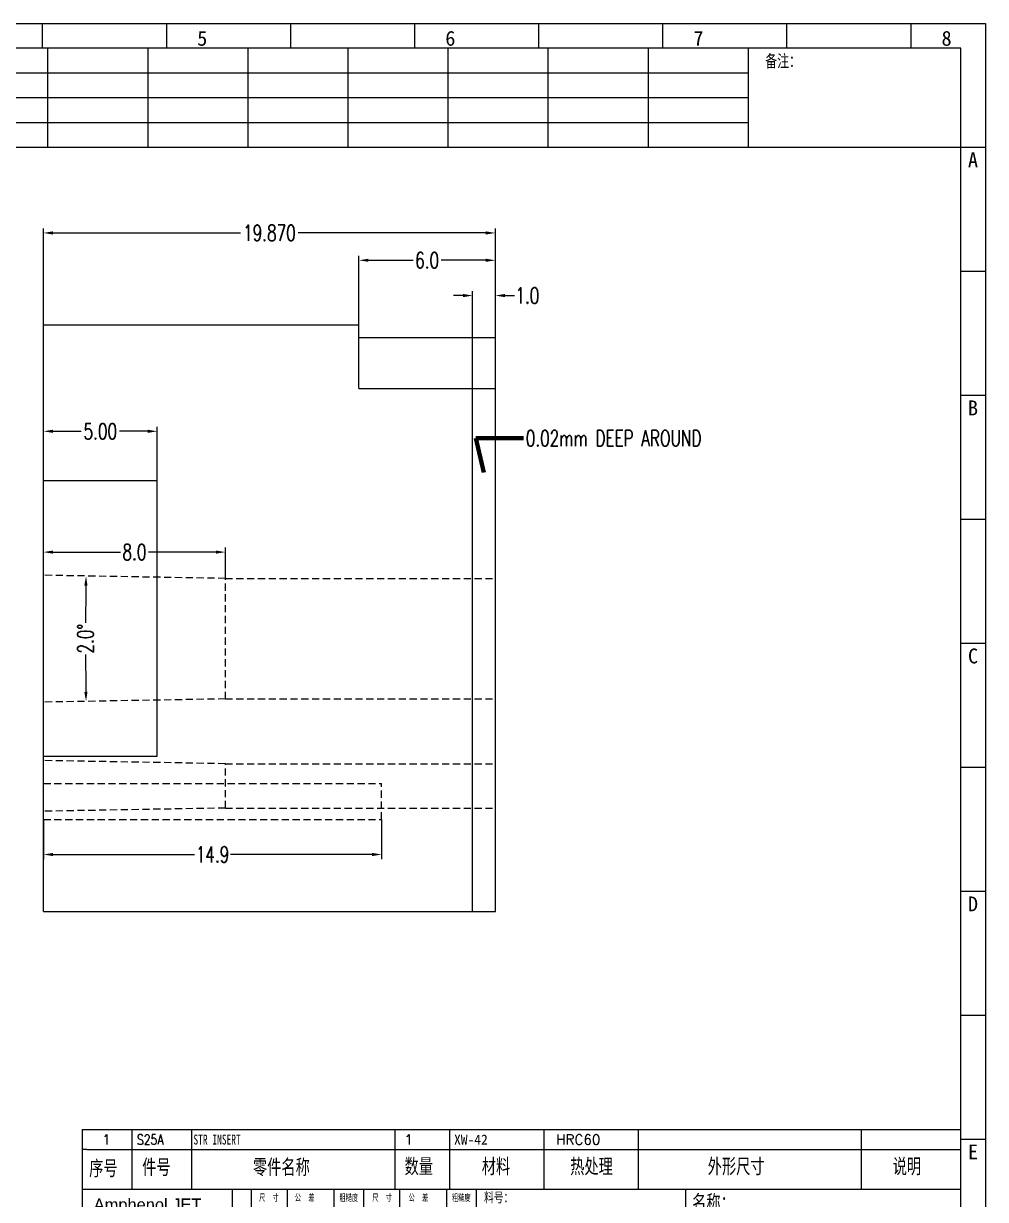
# Model space of a CAD drawing. Header units: millimetres. Extents: x -2852 to 5627, y -2271 to 1849.
# Drawn here: x -2181.1 to -2138.9, y -119.3 to -67.6 of the extents above; entities that cross this region are included whole.
import ezdxf
from ezdxf.enums import TextEntityAlignment as Align

# ---------------------------------------------------------------- set-up
doc = ezdxf.new("R2010")
doc.units = ezdxf.units.MM
doc.header["$PDSIZE"] = 3
doc.linetypes.add('DASHED2', pattern=[9.525, 6.35, -3.175])
for name, color, linetype in [('1', 7, 'Continuous'), ('11', 4, 'DASHED2'), ('41', 1, 'Continuous')]:
    doc.layers.add(name, color=color, linetype=linetype)
doc.styles.add('CH', font='仿宋_GB2312_0.ttf')
doc.styles.add('jet02', font='simplex.shx', dxfattribs={"width": 0.7})
doc.styles.add('SIMPLEX', font='SIMPLEX')
doc.styles.get("Standard").update_dxf_attribs({"font": '仿宋_GB2312_0.ttf', "width": 0.7})
doc.styles.add('TEXTSTYLE_1', font='TRIUMB.TTF')
doc.styles.add('tk', font='', dxfattribs={"width": 0.7})
doc.styles.add('tk 2', font='仿宋_GB2312_0.ttf', dxfattribs={"width": 0.65})
doc.styles.get('tk').set_extended_font_data('NSimSun')
doc.dimstyles.new('jet02', dxfattribs={"dimtxt": 3.5, "dimasz": 2.1, "dimexe": 1, "dimexo": 0, "dimgap": 0.5, "dimtad": 0, "dimtoh": 1, "dimdec": 3, "dimzin": 9, "dimdsep": 46, "dimtxsty": 'jet02', "dimcen": 0, "dimclrt": 256, "dimazin": 2, "dimtfac": 1, "dimtdec": 3, "dimtofl": 0, "dimtmove": 0, "dimatfit": 1, "dimfxl": 0, "dimarcsym": 0})

# ---------------------------------------------------------------- blocks, each defined once
blk = doc.blocks.new('A3-N')
at = {"layer": '1', "color": 1}
for p, q in [((0, 296.73), (420, 296.73)), ((212.73, 291.27), (212.73, 296.73)), ((240, 291.27), (240, 296.73)), ((267.27, 291.27), (267.27, 296.73)), ((294.55, 291.27), (294.55, 296.73)), ((321.82, 291.27), (321.82, 296.73)), ((349.09, 291.27), (349.09, 296.73)), ((376.36, 291.27), (376.36, 296.73)), ((403.64, 291.27), (403.64, 296.73)), ((420, 296.73), (420, 1)), ((420, 269.45), (414.55, 269.45)), ((420, 242.18), (414.55, 242.18)), ((420, 214.91), (414.55, 214.91)), ((420, 187.64), (414.55, 187.64)), ((420, 160.36), (414.55, 160.36)), ((420, 133.09), (414.55, 133.09)), ((420, 105.82), (414.55, 105.82)), ((420, 78.55), (414.55, 78.55)), ((420, 51.27), (414.55, 51.27)), ((222.45, 49.09), (221.45, 49.09)), ((221.45, 49.09), (221.45, 40.36)), ((222.45, 49.09), (414.55, 49.09)), ((232.36, 49.09), (232.36, 40.36)), ((245.45, 49.09), (245.45, 40.36)), ((290.18, 49.09), (290.18, 40.36)), ((302.18, 49.09), (302.18, 40.36)), ((322.91, 49.09), (322.91, 40.36)), ((343.64, 49.09), (343.64, 40.36)), ((392.73, 40.36), (392.73, 49.09)), ((258.55, 40.36), (258.55, 5.44)), ((266.45, 40.36), (266.45, 5.44)), ((276.78, 40.36), (276.78, 5.45)), ((291.18, 40.36), (291.18, 5.45)), ((301.51, 40.37), (301.51, 5.46)), ((308.01, 40.36), (308.01, 5.45)), ((354.09, 40.36), (354.09, 5.45))]:
    blk.add_line(p, q, dxfattribs=at)
at = {"layer": '1'}
for p, q in [((414.55, 278.18), (414.55, 284.73)), ((221.45, 40.36), (221.45, 5.45)), ((221.45, 40.36), (414.55, 40.36)), ((221.45, 40.36), (414.55, 40.36)), ((254.41, 40.36), (254.41, 5.45)), ((283.28, 40.36), (283.28, 5.45))]:
    blk.add_line(p, q, dxfattribs=at)
blk.add_lwpolyline([(221.45, 5.45), (414.55, 5.45), (414.55, 291.27), (5.45, 291.27), (5.45, 5.45), (414.55, 5.45)], dxfattribs=at)
at = {"layer": '41'}
for p, q in [((213.82, 291.27), (213.82, 269.45)), ((235.82, 291.27), (235.82, 269.45)), ((257.82, 291.27), (257.82, 269.45)), ((279.82, 291.27), (279.82, 269.45)), ((301.82, 291.27), (301.82, 269.45)), ((323.82, 291.27), (323.82, 269.45)), ((345.82, 291.27), (345.82, 269.45)), ((367.82, 291.27), (367.82, 269.45)), ((367.82, 285.82), (5.45, 285.82)), ((367.82, 280.36), (5.45, 280.36)), ((367.82, 274.91), (5.45, 274.91)), ((414.55, 269.45), (5.45, 269.45))]:
    blk.add_line(p, q, dxfattribs=at)
at = {"layer": '1', "color": 1}
for s, p in [('5', (247.82, 295.11)), ('6', (302.36, 295.11)), ('7', (356.91, 295.11)), ('8', (411.45, 295.11))]:
    blk.add_text(s, height=3.27, dxfattribs=at).set_placement(p, align=Align.TOP_CENTER)
at = {"layer": '1', "style": 'tk', "width": 0.7}
blk.add_text('备注：', height=2.727, dxfattribs=at).set_placement((375.51, 288.55), align=Align.MIDDLE)
at = {"layer": '1', "color": 1}
for s, p in [('A', (418.37, 268.36)), ('B', (418.37, 213.82)), ('C', (418.37, 159.27)), ('D', (418.37, 104.73)), ('E', (418.37, 50.18))]:
    blk.add_text(s, height=3.27, dxfattribs=at).set_placement(p, align=Align.TOP_RIGHT)
at = {"layer": '1', "color": 1, "style": 'tk 2', "width": 0.7}
for s, height, p in [('序号', 3.273, (222.96, 43.34)), ('件号', 3.273, (234.62, 43.61)), ('零件名称', 3.273, (258.97, 43.61)), ('数量', 3.273, (292.3, 43.78)), ('材料', 3.273, (309.27, 43.78)), ('热处理', 3.273, (328.71, 43.78)), ('外形尺寸', 3.273, (358.94, 43.78)), ('说明', 3.273, (399.61, 43.78)), ('料号：', 2.182, (309.77, 37.46)), ('名称：', 3.273, (355.52, 35.79))]:
    blk.add_text(s, height=height, dxfattribs=at).set_placement(p)
at = {"layer": '1', "color": 7, "linetype": 'Continuous', "style": 'TEXTSTYLE_1'}
blk.add_text('Amphenol JET', height=2.7, dxfattribs=at).set_placement((223.96, 35.61))
at = {"layer": '1', "color": 1, "ltscale": 0.05, "char_height": 1.5, "width": 6.3627, "attachment_point": 1, "style": 'tk 2'}
for s, insert in [('尺  寸', (260.31, 39.25)), ('公  差', (268.17, 39.25)), ('粗糙度', (277.98, 39.25)), ('尺  寸', (285.2, 39.25)), ('公  差', (293.18, 39.25)), ('粗糙度', (302.71, 39.26))]:
    blk.add_mtext(s, dxfattribs=dict(at, insert=insert))
at = {"layer": '1', "style": 'tk 2', "width": 0.7}
for tag, p in [('PATR-NO1', (309.84, 32.96)), ('TITLE', (365.74, 30.9)), ('PATR-NO2', (309.84, 27.81)), ('DWG-NO:', (366.54, 18.14))]:
    blk.add_attdef(tag, p, '', height=3.27, dxfattribs=at)
at = {"layer": '1', "color": 1, "style": 'tk 2', "width": 0.7}
for tag, p in [('DRAW', (314.55, 7.27)), ('DATE', (334.72, 7.32))]:
    blk.add_attdef(tag, p, '', height=3.49, dxfattribs=at)
at = {"layer": '1', "style": 'tk 2', "width": 0.7}
for tag, p in [('SCALE', (376.55, 8.73)), ('SHEET', (386.6, 8.72)), ('REV', (397.38, 8.73))]:
    blk.add_attdef(tag, text='', height=2.18, dxfattribs=at).set_placement(p, align=Align.MIDDLE_LEFT)
blk = doc.blocks.new('FB3')
at = {"layer": '1', "color": 1}
for p, q in [((0, 4.36), (193.09, 4.36)), ((0, 4.36), (0, 0)), ((10.91, 4.36), (10.91, 0)), ((24, 4.36), (24, 0)), ((68.73, 4.36), (68.73, 0)), ((80.73, 4.36), (80.73, 0)), ((101.45, 4.36), (101.45, 0)), ((122.18, 4.36), (122.18, 0)), ((171.27, 0), (171.27, 4.36))]:
    blk.add_line(p, q, dxfattribs=at)
at = {"layer": '1'}
for tag, style, p in [('ITEM', 'SIMPLEX', (4.36, 2.18)), ('PARTNO', 'SIMPLEX', (12, 2.18)), ('QTY', 'SIMPLEX', (74.18, 2.18)), ('MATL', 'CH', (81.72, 2.18)), ('FINISH', 'SIMPLEX', (104.17, 2.18)), ('SPEC', 'SIMPLEX', (130.91, 2.18)), ('REMARK', 'SIMPLEX', (174.06, 2.18))]:
    blk.add_attdef(tag, text='', height=2.18, dxfattribs=dict(at, style=style)).set_placement(p, align=Align.MIDDLE_LEFT)
at = {"layer": '1', "style": 'tk', "width": 0.7}
blk.add_attdef('DIE', text='', height=2.18, dxfattribs=at).set_placement((24.43, 2.18), align=Align.MIDDLE_LEFT)
blk = doc.blocks.new('*D1246')
at = {"layer": '41', "ltscale": 0.05}
for p, q in [((-1265.063, -2533.257), (-1265.063, -2529.009)), ((-1264.643, -2529.209), (-1256.395, -2529.209)), ((-1245.613, -2529.209), (-1253.862, -2529.209)), ((-1245.193, -2533.807), (-1245.193, -2529.009))]:
    blk.add_line(p, q, dxfattribs=at)
for points in [[(-1264.643, -2529.139), (-1264.643, -2529.279), (-1265.063, -2529.209)], [(-1245.613, -2529.139), (-1245.613, -2529.279), (-1245.193, -2529.209)]]:
    blk.add_solid(points, dxfattribs=at)
at = {"layer": 'Defpoints', "color": 0, "ltscale": 0.05}
for p in [(-1245.193, -2529.209), (-1265.063, -2533.257), (-1245.193, -2533.807)]:
    blk.add_point(p, dxfattribs=at)
at = {"layer": '41', "ltscale": 0.05, "insert": (-1255.128, -2529.209), "char_height": 0.7, "attachment_point": 5, "style": 'jet02'}
blk.add_mtext('19.870', dxfattribs=at)
blk = doc.blocks.new('*D1247')
at = {"layer": '41', "ltscale": 0.05}
for p, q in [((-1251.193, -2533.257), (-1251.193, -2530.211)), ((-1250.773, -2530.411), (-1248.807, -2530.411)), ((-1245.613, -2530.411), (-1247.58, -2530.411)), ((-1245.193, -2533.807), (-1245.193, -2530.211))]:
    blk.add_line(p, q, dxfattribs=at)
for points in [[(-1250.773, -2530.341), (-1250.773, -2530.481), (-1251.193, -2530.411)], [(-1245.613, -2530.341), (-1245.613, -2530.481), (-1245.193, -2530.411)]]:
    blk.add_solid(points, dxfattribs=at)
at = {"layer": 'Defpoints', "color": 0, "ltscale": 0.05}
for p in [(-1245.193, -2530.411), (-1251.193, -2533.257), (-1245.193, -2533.807)]:
    blk.add_point(p, dxfattribs=at)
at = {"layer": '41', "ltscale": 0.05, "insert": (-1248.193, -2530.411), "char_height": 0.7, "attachment_point": 5, "style": 'jet02'}
blk.add_mtext('6.0', dxfattribs=at)
blk = doc.blocks.new('*D1248')
at = {"layer": '41', "ltscale": 0.05}
for p, q in [((-1246.613, -2531.963), (-1247.033, -2531.963)), ((-1246.193, -2536.057), (-1246.193, -2531.763)), ((-1245.193, -2533.807), (-1245.193, -2531.763)), ((-1244.773, -2531.963), (-1244.353, -2531.963))]:
    blk.add_line(p, q, dxfattribs=at)
for points in [[(-1246.613, -2531.893), (-1246.613, -2532.033), (-1246.193, -2531.963)], [(-1244.773, -2531.893), (-1244.773, -2532.033), (-1245.193, -2531.963)]]:
    blk.add_solid(points, dxfattribs=at)
at = {"layer": 'Defpoints', "color": 0, "ltscale": 0.05}
for p in [(-1245.193, -2531.963), (-1245.193, -2533.807), (-1246.193, -2536.057)]:
    blk.add_point(p, dxfattribs=at)
at = {"layer": '41', "ltscale": 0.05, "insert": (-1243.787, -2531.963), "char_height": 0.7, "attachment_point": 5, "style": 'jet02'}
blk.add_mtext('1.0', dxfattribs=at)
blk = doc.blocks.new('*D1249')
at = {"layer": '41', "ltscale": 0.05}
for p, q in [((-1265.063, -2540.097), (-1265.063, -2537.735)), ((-1264.643, -2537.935), (-1263.41, -2537.935)), ((-1260.483, -2537.935), (-1261.717, -2537.935)), ((-1260.063, -2540.097), (-1260.063, -2537.735))]:
    blk.add_line(p, q, dxfattribs=at)
for points in [[(-1264.643, -2537.865), (-1264.643, -2538.005), (-1265.063, -2537.935)], [(-1260.483, -2537.865), (-1260.483, -2538.005), (-1260.063, -2537.935)]]:
    blk.add_solid(points, dxfattribs=at)
at = {"layer": 'Defpoints', "color": 0, "ltscale": 0.05}
for p in [(-1265.063, -2537.935), (-1265.063, -2540.097), (-1260.063, -2540.097)]:
    blk.add_point(p, dxfattribs=at)
at = {"layer": '41', "ltscale": 0.05, "insert": (-1262.563, -2537.935), "char_height": 0.7, "attachment_point": 5, "style": 'jet02'}
blk.add_mtext('5.00', dxfattribs=at)
blk = doc.blocks.new('*D1250')
at = {"layer": '41', "ltscale": 0.05}
for p, q in [((-1265.063, -2544.267), (-1265.063, -2543.048)), ((-1264.643, -2543.248), (-1261.677, -2543.248)), ((-1257.483, -2543.248), (-1260.45, -2543.248)), ((-1257.063, -2544.407), (-1257.063, -2543.048))]:
    blk.add_line(p, q, dxfattribs=at)
for points in [[(-1264.643, -2543.178), (-1264.643, -2543.318), (-1265.063, -2543.248)], [(-1257.483, -2543.178), (-1257.483, -2543.318), (-1257.063, -2543.248)]]:
    blk.add_solid(points, dxfattribs=at)
at = {"layer": 'Defpoints', "color": 0, "ltscale": 0.05}
for p in [(-1257.063, -2543.248), (-1265.063, -2544.267), (-1257.063, -2544.407)]:
    blk.add_point(p, dxfattribs=at)
at = {"layer": '41', "ltscale": 0.05, "insert": (-1261.063, -2543.248), "char_height": 0.7, "attachment_point": 5, "style": 'jet02'}
blk.add_mtext('8.0', dxfattribs=at)
blk = doc.blocks.new('*D1251')
at = {"layer": '41', "ltscale": 0.05}
for start, end in [(179.15233, 179.74792), (180.25208, 180.84767)]:
    blk.add_arc((-1105.245, -2547.057), 157.969, start, end, dxfattribs=at)
for points in [[(-1263.267, -2544.719), (-1263.127, -2544.721), (-1263.19, -2544.3)], [(-1263.127, -2549.393), (-1263.267, -2549.395), (-1263.19, -2549.814)]]:
    blk.add_solid(points, dxfattribs=at)
at = {"layer": 'Defpoints', "color": 0, "ltscale": 0.05}
for p in [(-1265.063, -2544.267), (-1257.063, -2544.407), (-1263.212, -2546.138), (-1265.063, -2549.846), (-1257.063, -2549.707)]:
    blk.add_point(p, dxfattribs=at)
at = {"layer": '41', "ltscale": 0.05, "insert": (-1263.214, -2547.057), "char_height": 0.7, "attachment_point": 5, "rotation": 90, "style": 'jet02'}
blk.add_mtext('2.0°', dxfattribs=at)
blk = doc.blocks.new('*D1252')
at = {"layer": '41', "ltscale": 0.05}
for p, q in [((-1265.063, -2555.007), (-1265.063, -2556.75)), ((-1250.193, -2555.007), (-1250.193, -2556.75)), ((-1264.643, -2556.55), (-1258.417, -2556.55)), ((-1250.613, -2556.55), (-1256.84, -2556.55))]:
    blk.add_line(p, q, dxfattribs=at)
for points in [[(-1264.643, -2556.48), (-1264.643, -2556.62), (-1265.063, -2556.55)], [(-1250.613, -2556.48), (-1250.613, -2556.62), (-1250.193, -2556.55)]]:
    blk.add_solid(points, dxfattribs=at)
at = {"layer": 'Defpoints', "color": 0, "ltscale": 0.05}
for p in [(-1265.063, -2555.007), (-1250.193, -2555.007), (-1265.063, -2556.55)]:
    blk.add_point(p, dxfattribs=at)
at = {"layer": '41', "ltscale": 0.05, "insert": (-1257.628, -2556.55), "char_height": 0.7, "attachment_point": 5, "style": 'jet02'}
blk.add_mtext('14.9', dxfattribs=at)

msp = doc.modelspace()

# ---------------------------------------------------------------- linework, layer by layer
at = {"layer": '1', "ltscale": 0.05}
for p, q in [((-2180.271, -80.8269), (-2166.401, -80.8269)), ((-2180.271, -106.6269), (-2180.271, -80.8269)), ((-2166.401, -83.6269), (-2166.401, -80.8269)), ((-2166.401, -81.3769), (-2160.401, -81.3769)), ((-2160.401, -106.6269), (-2160.401, -81.3769)), ((-2166.401, -83.6269), (-2160.401, -83.6269)), ((-2180.271, -87.6669), (-2175.271, -87.6669)), ((-2175.271, -99.7869), (-2175.271, -87.6669)), ((-2180.271, -99.7869), (-2175.271, -99.7869)), ((-2180.271, -106.6269), (-2160.401, -106.6269))]:
    msp.add_line(p, q, dxfattribs=at)
at = {"layer": '1', "color": 3, "ltscale": 0.05}
msp.add_line((-2161.401, -106.6269), (-2161.401, -83.6269), dxfattribs=at)
at = {"layer": '11', "ltscale": 0.05}
for p, q in [((-2172.271, -91.9769), (-2180.271, -91.8372)), ((-2172.271, -91.9769), (-2160.401, -91.9769)), ((-2172.271, -97.2769), (-2172.271, -91.9769)), ((-2172.271, -97.2769), (-2180.271, -97.4165)), ((-2172.271, -97.2769), (-2160.401, -97.2769)), ((-2172.271, -100.1269), (-2180.271, -99.9872)), ((-2172.271, -100.1269), (-2160.401, -100.1269)), ((-2172.271, -102.0769), (-2172.271, -100.1269)), ((-2180.271, -101.0019), (-2165.401, -101.0019)), ((-2165.401, -102.5769), (-2165.401, -101.0019)), ((-2172.271, -102.0769), (-2180.271, -102.2165)), ((-2172.271, -102.0769), (-2160.401, -102.0769)), ((-2180.271, -102.5769), (-2165.401, -102.5769))]:
    msp.add_line(p, q, dxfattribs=at)

# ---------------------------------------------------------------- block references
at = {"layer": '1', "ltscale": 0.05, "xscale": 0.2000000000000455, "yscale": 0.2000000000000455, "zscale": 0.2000000000000455}
msp.add_blockref('A3-N', (-2222.8525, -126.9126), dxfattribs=at)
at = {"layer": '1', "ltscale": 0.05}
ref = msp.add_blockref('FB3', (-2178.5616, -117.0944), dxfattribs=dict(at, xscale=0.2000000000000455, yscale=0.2000000000000455, zscale=0.2000000000000455))
ref.add_attrib('PARTNO', 'S25A', dxfattribs={"height": 0.43636, "style": 'SIMPLEX', "width": 0.8}).set_placement((-2176.1616, -116.6581), align=Align.MIDDLE_LEFT)
ref.add_attrib('ITEM', '1', dxfattribs={"height": 0.4364, "style": 'SIMPLEX'}).set_placement((-2177.6889, -116.6581), align=Align.MIDDLE_LEFT)
ref.add_attrib('DIE', 'STR INSERT', dxfattribs={"height": 0.43636, "style": 'tk', "width": 0.7}).set_placement((-2173.6756, -116.6581), align=Align.MIDDLE_LEFT)
ref.add_attrib('QTY', '1', dxfattribs={"height": 0.4364, "style": 'SIMPLEX'}).set_placement((-2164.4017, -116.6581), align=Align.MIDDLE_LEFT)
ref.add_attrib('MATL', 'XW-42', dxfattribs={"height": 0.43636, "style": 'CH'}).set_placement((-2162.2184, -116.6581), align=Align.MIDDLE_LEFT)
ref.add_attrib('FINISH', 'HRC60', dxfattribs={"height": 0.43636, "style": 'SIMPLEX'}).set_placement((-2157.727, -116.6581), align=Align.MIDDLE_LEFT)

# ---------------------------------------------------------------- texts
at = {"layer": '41', "ltscale": 0.05, "insert": (-2159.0645, -85.8103), "char_height": 0.7, "attachment_point": 4, "style": 'jet02'}
msp.add_mtext('0.02mm DEEP AROUND', dxfattribs=at)

# ---------------------------------------------------------------- dimensions: what is measured, and where the dimension line sits
at = {"layer": '41', "ltscale": 0.05}
for base, p1, p2, override, picture, middle in [((-2160.401, -76.7794), (-2180.271, -80.8269), (-2160.401, -81.3769), {"dimscale": 0.2, "dimtoh": 0, "dimzin": 1, "dimclrd": 256, "dimclre": 256, "dimadec": 3, "dimazin": 0, "dimatfit": 3, "dimlwd": 65535, "dimlwe": 65535}, '*D1246', (-2170.336, -76.7794)), ((-2160.401, -77.9816), (-2166.401, -80.8269), (-2160.401, -81.3769), {"dimscale": 0.2, "dimtoh": 0, "dimdec": 1, "dimzin": 1, "dimclrd": 256, "dimclre": 256, "dimadec": 1, "dimazin": 0, "dimatfit": 3, "dimlwd": 65535, "dimlwe": 65535}, '*D1247', (-2163.401, -77.9816)), ((-2160.401, -79.5329), (-2161.401, -83.6269), (-2160.401, -81.3769), {"dimscale": 0.2, "dimtoh": 0, "dimdec": 1, "dimzin": 1, "dimclrd": 256, "dimclre": 256, "dimadec": 1, "dimazin": 0, "dimatfit": 3, "dimlwd": 65535, "dimlwe": 65535}, '*D1248', (-2158.9944, -79.5329)), ((-2180.271, -85.5051), (-2175.271, -87.6669), (-2180.271, -87.6669), {"dimscale": 0.2, "dimtoh": 0, "dimdec": 2, "dimzin": 1, "dimclrd": 256, "dimclre": 256, "dimazin": 0, "dimatfit": 3, "dimlwd": 65535, "dimlwe": 65535}, '*D1249', (-2177.771, -85.5051)), ((-2172.271, -90.8181), (-2180.271, -91.8372), (-2172.271, -91.9769), {"dimscale": 0.2, "dimtoh": 0, "dimdec": 1, "dimzin": 1, "dimclrd": 256, "dimclre": 256, "dimadec": 1, "dimazin": 0, "dimatfit": 3, "dimlwd": 65535, "dimlwe": 65535}, '*D1250', (-2176.271, -90.8181)), ((-2180.271, -104.1199), (-2165.401, -102.5769), (-2180.271, -102.5769), {"dimscale": 0.2, "dimtoh": 0, "dimdec": 1, "dimzin": 1, "dimclrd": 256, "dimclre": 256, "dimadec": 1, "dimazin": 0, "dimatfit": 3, "dimlwd": 65535, "dimlwe": 65535}, '*D1252', (-2172.836, -104.1199))]:
    dim = msp.add_linear_dim(base=base, p1=p1, p2=p2, dimstyle='jet02', override=override, dxfattribs=at)
    dim.commit()
    dim.dimension.update_dxf_attribs({"geometry": picture, "text_midpoint": middle, "insert": (-915.2077, 2452.4298)})
dim = msp.add_angular_dim_2l(base=(-2178.4194, -93.7079), line1=((-2172.271, -97.2769), (-2180.271, -97.4165)), line2=((-2172.271, -91.9769), (-2180.271, -91.8372)), dimstyle='jet02', override={"dimscale": 0.2, "dimtoh": 0, "dimdec": 1, "dimzin": 1, "dimclrd": 256, "dimclre": 256, "dimadec": 1, "dimazin": 0, "dimatfit": 3, "dimlwd": 65535, "dimlwe": 65535}, dxfattribs=at)
dim.commit()
dim.dimension.update_dxf_attribs({"geometry": '*D1251', "text_midpoint": (-2178.4221, -94.6269), "insert": (-915.2077, 2452.4298)})

# ---------------------------------------------------------------- leaders
at = {"layer": '41', "ltscale": 0.05, "annotation_type": 0, "has_hookline": 1, "hookline_direction": 0, "text_width": 8.6567}
msp.add_leader([(-2160.9024, -87.3133), (-2161.2645, -85.8103), (-2159.1645, -85.8103)], dimstyle='jet02', override={"dimscale": 0.2, "dimtoh": 0, "dimdec": 2, "dimzin": 1, "dimclrd": 256, "dimclre": 256, "dimazin": 0, "dimatfit": 3, "dimlwd": 65535, "dimlwe": 65535}, dxfattribs=at)

doc.saveas('drawing.dxf')
